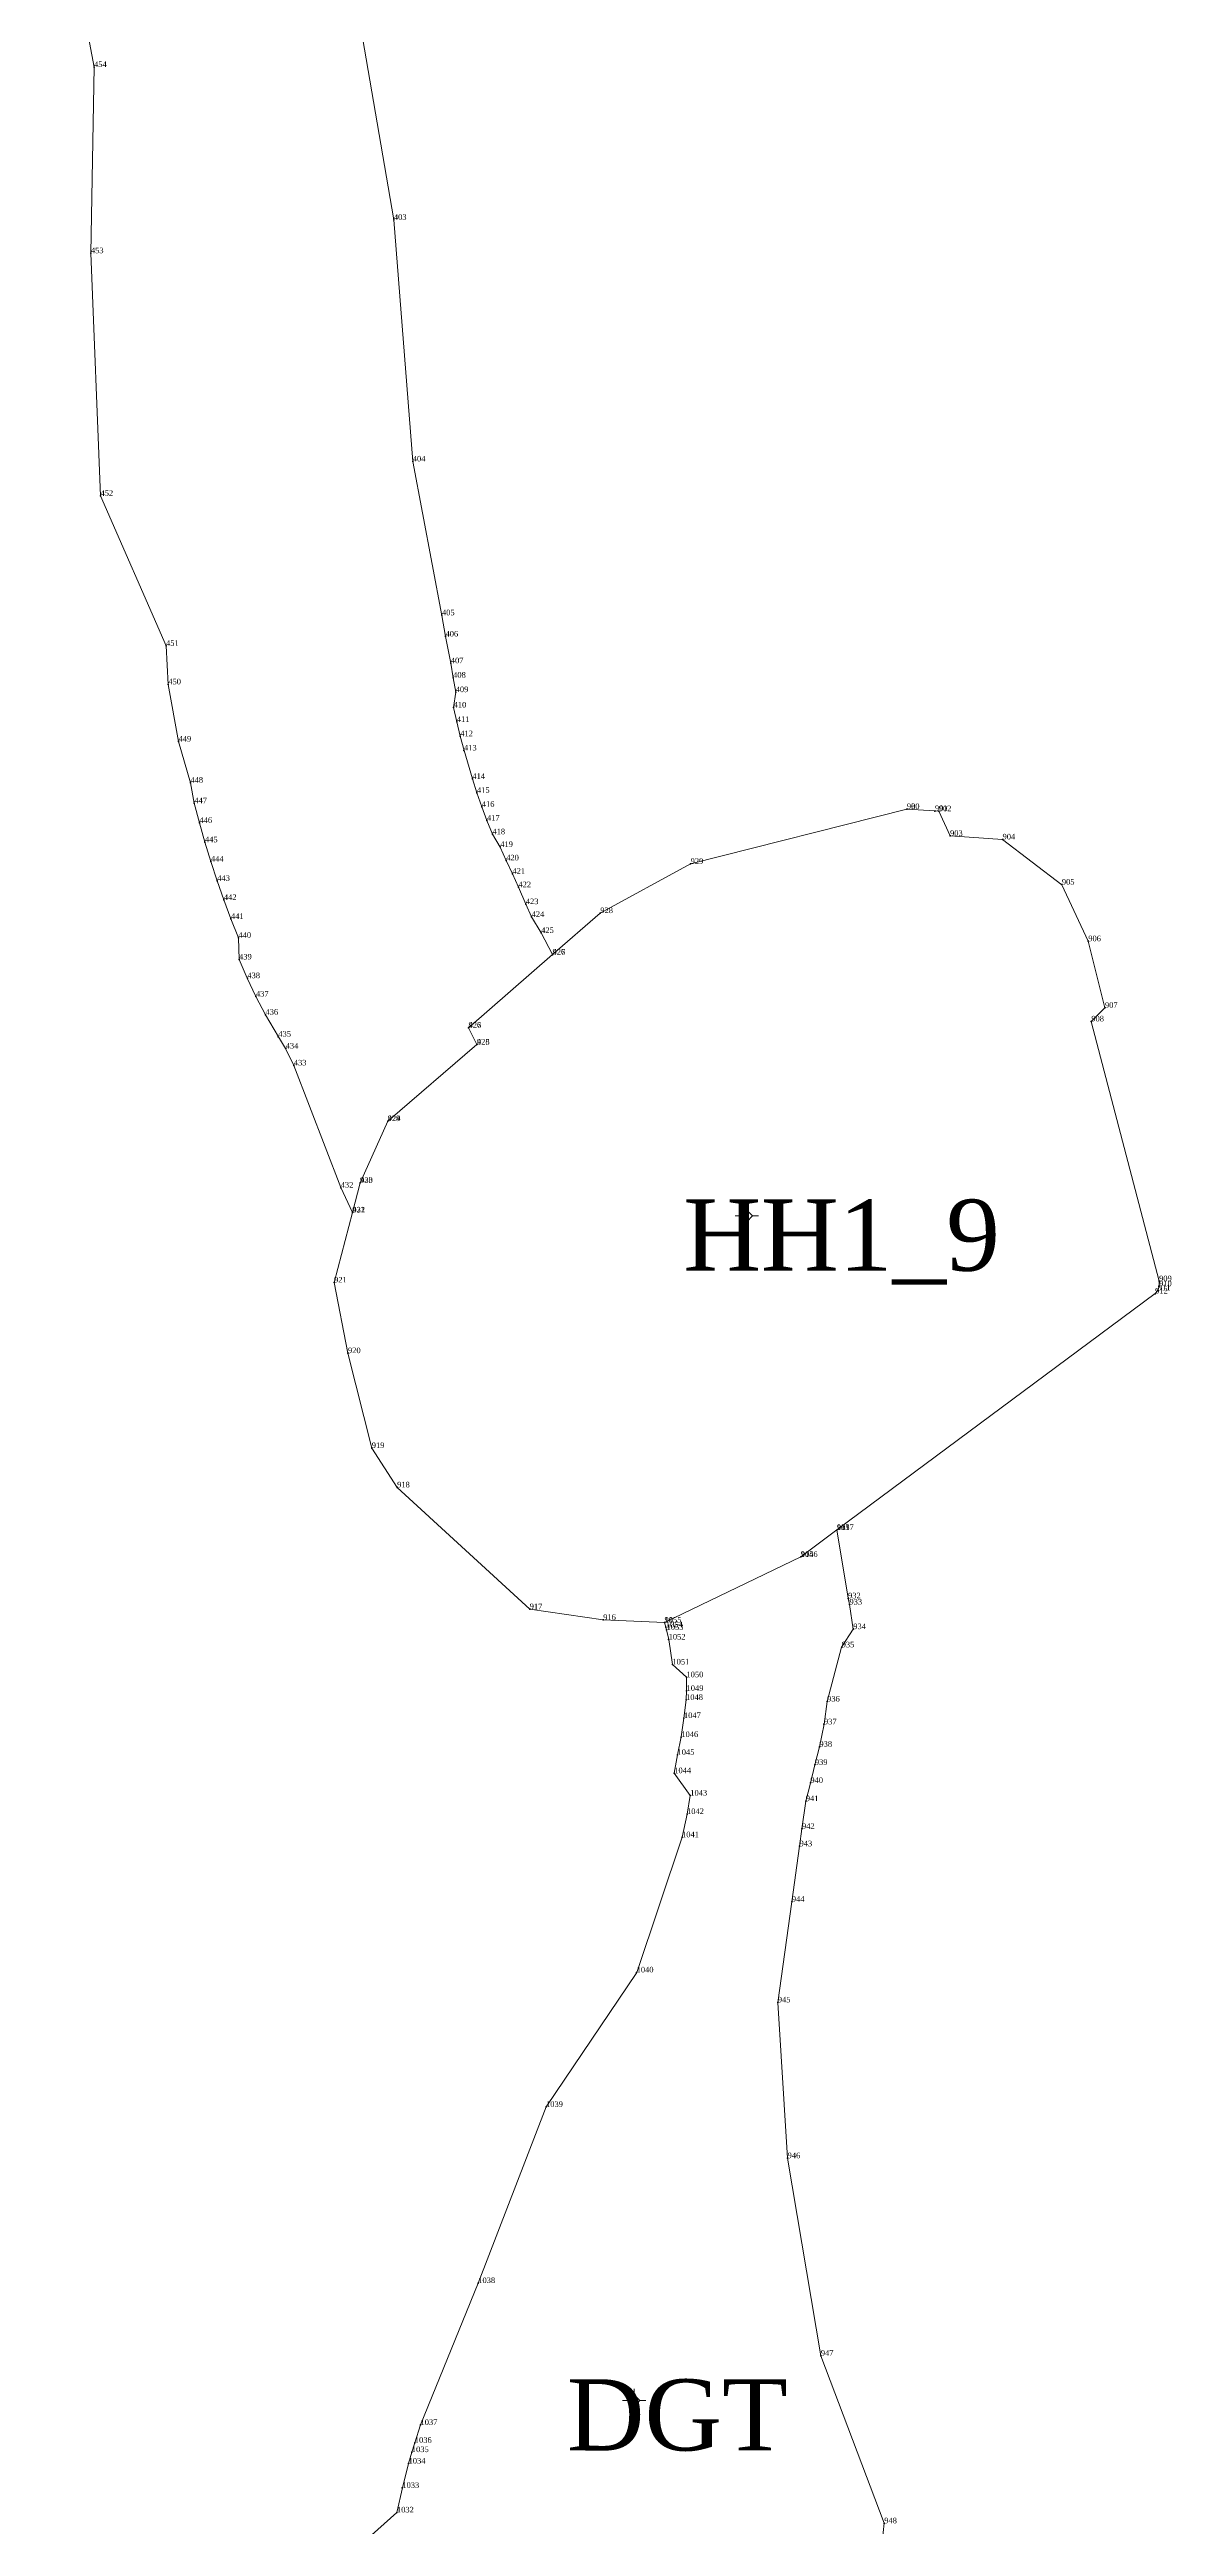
# Model space of a CAD drawing. Header units: metres. Extents: x 543554 to 549226, y 1840763 to 1844579.
# Drawn here: x 545460.4 to 545580.7, y 1843574.5 to 1843840.2 of the extents above; entities that cross this region are included whole.
import ezdxf

# ---------------------------------------------------------------- set-up
doc = ezdxf.new("R2010")
doc.units = ezdxf.units.M
doc.header["$MEASUREMENT"] = 0
for name, color, linetype, lineweight in [('Level 11', 7, 'Continuous', 0), ('Level 12', 7, 'Continuous', 0), ('Level 28', 7, 'Continuous', 0), ('Level 30', 7, 'Continuous', 0), ('Level 7', 7, 'Continuous', 0)]:
    doc.layers.add(name, color=color, linetype=linetype, lineweight=lineweight)
doc.styles.add('Style-Vntime', font='Vntime.shx')

# ---------------------------------------------------------------- blocks, each defined once
blk = doc.blocks.new('CENTRD')
at = {"layer": 'Level 11', "linetype": 'Continuous', "lineweight": 0}
h = blk.add_hatch(color=1, dxfattribs=at)
edge = h.paths.add_edge_path()
edge.add_arc((0, 0), 1.5, 0, 360)
at = {"layer": 'Level 11', "color": 1, "linetype": 'Continuous', "lineweight": 0}
for p, q in [((0, 6.2), (-6.3, 0)), ((0, 12.5), (0, 6.2)), ((6.2, 0), (0, 6.2)), ((-6.3, 0), (-12.5, 0)), ((-6.3, 0), (0, -6.3)), ((0, -6.3), (6.2, 0)), ((0, -6.3), (0, -12.5)), ((12.5, 0), (6.2, 0))]:
    blk.add_line(p, q, dxfattribs=at)
blk = doc.blocks.new('DDCT')
at = {"layer": 'Level 7', "color": 3, "linetype": 'Continuous', "lineweight": 30}
blk.add_point((0, 0), dxfattribs=at)
blk = doc.blocks.new('SHMIA_402')
at = {"layer": 'Level 12', "color": 2, "linetype": 'Continuous', "lineweight": 0, "style": 'Style-Vntime'}
blk.add_text('403', height=0.6, dxfattribs=at).set_placement((0, 0))
blk = doc.blocks.new('SHMIA_403')
at = {"layer": 'Level 12', "color": 2, "linetype": 'Continuous', "lineweight": 0, "style": 'Style-Vntime'}
blk.add_text('404', height=0.6, dxfattribs=at).set_placement((0, 0))
blk = doc.blocks.new('SHMIA_404')
at = {"layer": 'Level 12', "color": 2, "linetype": 'Continuous', "lineweight": 0, "style": 'Style-Vntime'}
blk.add_text('405', height=0.6, dxfattribs=at).set_placement((0, 0))
blk = doc.blocks.new('SHMIA_405')
at = {"layer": 'Level 12', "color": 2, "linetype": 'Continuous', "lineweight": 0, "style": 'Style-Vntime'}
blk.add_text('406', height=0.6, dxfattribs=at).set_placement((0, 0))
blk = doc.blocks.new('SHMIA_406')
at = {"layer": 'Level 12', "color": 2, "linetype": 'Continuous', "lineweight": 0, "style": 'Style-Vntime'}
blk.add_text('407', height=0.6, dxfattribs=at).set_placement((0, 0))
blk = doc.blocks.new('SHMIA_407')
at = {"layer": 'Level 12', "color": 2, "linetype": 'Continuous', "lineweight": 0, "style": 'Style-Vntime'}
blk.add_text('408', height=0.6, dxfattribs=at).set_placement((0, 0))
blk = doc.blocks.new('SHMIA_408')
at = {"layer": 'Level 12', "color": 2, "linetype": 'Continuous', "lineweight": 0, "style": 'Style-Vntime'}
blk.add_text('409', height=0.6, dxfattribs=at).set_placement((0, 0))
blk = doc.blocks.new('SHMIA_409')
at = {"layer": 'Level 12', "color": 2, "linetype": 'Continuous', "lineweight": 0, "style": 'Style-Vntime'}
blk.add_text('410', height=0.6, dxfattribs=at).set_placement((0, 0))
blk = doc.blocks.new('SHMIA_410')
at = {"layer": 'Level 12', "color": 2, "linetype": 'Continuous', "lineweight": 0, "style": 'Style-Vntime'}
blk.add_text('411', height=0.6, dxfattribs=at).set_placement((0, 0))
blk = doc.blocks.new('SHMIA_411')
at = {"layer": 'Level 12', "color": 2, "linetype": 'Continuous', "lineweight": 0, "style": 'Style-Vntime'}
blk.add_text('412', height=0.6, dxfattribs=at).set_placement((0, 0))
blk = doc.blocks.new('SHMIA_412')
at = {"layer": 'Level 12', "color": 2, "linetype": 'Continuous', "lineweight": 0, "style": 'Style-Vntime'}
blk.add_text('413', height=0.6, dxfattribs=at).set_placement((0, 0))
blk = doc.blocks.new('SHMIA_413')
at = {"layer": 'Level 12', "color": 2, "linetype": 'Continuous', "lineweight": 0, "style": 'Style-Vntime'}
blk.add_text('414', height=0.6, dxfattribs=at).set_placement((0, 0))
blk = doc.blocks.new('SHMIA_414')
at = {"layer": 'Level 12', "color": 2, "linetype": 'Continuous', "lineweight": 0, "style": 'Style-Vntime'}
blk.add_text('415', height=0.6, dxfattribs=at).set_placement((0, 0))
blk = doc.blocks.new('SHMIA_415')
at = {"layer": 'Level 12', "color": 2, "linetype": 'Continuous', "lineweight": 0, "style": 'Style-Vntime'}
blk.add_text('416', height=0.6, dxfattribs=at).set_placement((0, 0))
blk = doc.blocks.new('SHMIA_416')
at = {"layer": 'Level 12', "color": 2, "linetype": 'Continuous', "lineweight": 0, "style": 'Style-Vntime'}
blk.add_text('417', height=0.6, dxfattribs=at).set_placement((0, 0))
blk = doc.blocks.new('SHMIA_417')
at = {"layer": 'Level 12', "color": 2, "linetype": 'Continuous', "lineweight": 0, "style": 'Style-Vntime'}
blk.add_text('418', height=0.6, dxfattribs=at).set_placement((0, 0))
blk = doc.blocks.new('SHMIA_418')
at = {"layer": 'Level 12', "color": 2, "linetype": 'Continuous', "lineweight": 0, "style": 'Style-Vntime'}
blk.add_text('419', height=0.6, dxfattribs=at).set_placement((0, 0))
blk = doc.blocks.new('SHMIA_419')
at = {"layer": 'Level 12', "color": 2, "linetype": 'Continuous', "lineweight": 0, "style": 'Style-Vntime'}
blk.add_text('420', height=0.6, dxfattribs=at).set_placement((0, 0))
blk = doc.blocks.new('SHMIA_420')
at = {"layer": 'Level 12', "color": 2, "linetype": 'Continuous', "lineweight": 0, "style": 'Style-Vntime'}
blk.add_text('421', height=0.6, dxfattribs=at).set_placement((0, 0))
blk = doc.blocks.new('SHMIA_421')
at = {"layer": 'Level 12', "color": 2, "linetype": 'Continuous', "lineweight": 0, "style": 'Style-Vntime'}
blk.add_text('422', height=0.6, dxfattribs=at).set_placement((0, 0))
blk = doc.blocks.new('SHMIA_422')
at = {"layer": 'Level 12', "color": 2, "linetype": 'Continuous', "lineweight": 0, "style": 'Style-Vntime'}
blk.add_text('423', height=0.6, dxfattribs=at).set_placement((0, 0))
blk = doc.blocks.new('SHMIA_423')
at = {"layer": 'Level 12', "color": 2, "linetype": 'Continuous', "lineweight": 0, "style": 'Style-Vntime'}
blk.add_text('424', height=0.6, dxfattribs=at).set_placement((0, 0))
blk = doc.blocks.new('SHMIA_424')
at = {"layer": 'Level 12', "color": 2, "linetype": 'Continuous', "lineweight": 0, "style": 'Style-Vntime'}
blk.add_text('425', height=0.6, dxfattribs=at).set_placement((0, 0))
blk = doc.blocks.new('SHMIA_425')
at = {"layer": 'Level 12', "color": 2, "linetype": 'Continuous', "lineweight": 0, "style": 'Style-Vntime'}
blk.add_text('426', height=0.6, dxfattribs=at).set_placement((0, 0))
blk = doc.blocks.new('SHMIA_426')
at = {"layer": 'Level 12', "color": 2, "linetype": 'Continuous', "lineweight": 0, "style": 'Style-Vntime'}
blk.add_text('427', height=0.6, dxfattribs=at).set_placement((0, 0))
blk = doc.blocks.new('SHMIA_427')
at = {"layer": 'Level 12', "color": 2, "linetype": 'Continuous', "lineweight": 0, "style": 'Style-Vntime'}
blk.add_text('428', height=0.6, dxfattribs=at).set_placement((0, 0))
blk = doc.blocks.new('SHMIA_428')
at = {"layer": 'Level 12', "color": 2, "linetype": 'Continuous', "lineweight": 0, "style": 'Style-Vntime'}
blk.add_text('429', height=0.6, dxfattribs=at).set_placement((0, 0))
blk = doc.blocks.new('SHMIA_429')
at = {"layer": 'Level 12', "color": 2, "linetype": 'Continuous', "lineweight": 0, "style": 'Style-Vntime'}
blk.add_text('430', height=0.6, dxfattribs=at).set_placement((0, 0))
blk = doc.blocks.new('SHMIA_430')
at = {"layer": 'Level 12', "color": 2, "linetype": 'Continuous', "lineweight": 0, "style": 'Style-Vntime'}
blk.add_text('431', height=0.6, dxfattribs=at).set_placement((0, 0))
blk = doc.blocks.new('SHMIA_431')
at = {"layer": 'Level 12', "color": 2, "linetype": 'Continuous', "lineweight": 0, "style": 'Style-Vntime'}
blk.add_text('432', height=0.6, dxfattribs=at).set_placement((0, 0))
blk = doc.blocks.new('SHMIA_432')
at = {"layer": 'Level 12', "color": 2, "linetype": 'Continuous', "lineweight": 0, "style": 'Style-Vntime'}
blk.add_text('433', height=0.6, dxfattribs=at).set_placement((0, 0))
blk = doc.blocks.new('SHMIA_433')
at = {"layer": 'Level 12', "color": 2, "linetype": 'Continuous', "lineweight": 0, "style": 'Style-Vntime'}
blk.add_text('434', height=0.6, dxfattribs=at).set_placement((0, 0))
blk = doc.blocks.new('SHMIA_434')
at = {"layer": 'Level 12', "color": 2, "linetype": 'Continuous', "lineweight": 0, "style": 'Style-Vntime'}
blk.add_text('435', height=0.6, dxfattribs=at).set_placement((0, 0))
blk = doc.blocks.new('SHMIA_435')
at = {"layer": 'Level 12', "color": 2, "linetype": 'Continuous', "lineweight": 0, "style": 'Style-Vntime'}
blk.add_text('436', height=0.6, dxfattribs=at).set_placement((0, 0))
blk = doc.blocks.new('SHMIA_436')
at = {"layer": 'Level 12', "color": 2, "linetype": 'Continuous', "lineweight": 0, "style": 'Style-Vntime'}
blk.add_text('437', height=0.6, dxfattribs=at).set_placement((0, 0))
blk = doc.blocks.new('SHMIA_437')
at = {"layer": 'Level 12', "color": 2, "linetype": 'Continuous', "lineweight": 0, "style": 'Style-Vntime'}
blk.add_text('438', height=0.6, dxfattribs=at).set_placement((0, 0))
blk = doc.blocks.new('SHMIA_438')
at = {"layer": 'Level 12', "color": 2, "linetype": 'Continuous', "lineweight": 0, "style": 'Style-Vntime'}
blk.add_text('439', height=0.6, dxfattribs=at).set_placement((0, 0))
blk = doc.blocks.new('SHMIA_439')
at = {"layer": 'Level 12', "color": 2, "linetype": 'Continuous', "lineweight": 0, "style": 'Style-Vntime'}
blk.add_text('440', height=0.6, dxfattribs=at).set_placement((0, 0))
blk = doc.blocks.new('SHMIA_440')
at = {"layer": 'Level 12', "color": 2, "linetype": 'Continuous', "lineweight": 0, "style": 'Style-Vntime'}
blk.add_text('441', height=0.6, dxfattribs=at).set_placement((0, 0))
blk = doc.blocks.new('SHMIA_441')
at = {"layer": 'Level 12', "color": 2, "linetype": 'Continuous', "lineweight": 0, "style": 'Style-Vntime'}
blk.add_text('442', height=0.6, dxfattribs=at).set_placement((0, 0))
blk = doc.blocks.new('SHMIA_442')
at = {"layer": 'Level 12', "color": 2, "linetype": 'Continuous', "lineweight": 0, "style": 'Style-Vntime'}
blk.add_text('443', height=0.6, dxfattribs=at).set_placement((0, 0))
blk = doc.blocks.new('SHMIA_443')
at = {"layer": 'Level 12', "color": 2, "linetype": 'Continuous', "lineweight": 0, "style": 'Style-Vntime'}
blk.add_text('444', height=0.6, dxfattribs=at).set_placement((0, 0))
blk = doc.blocks.new('SHMIA_444')
at = {"layer": 'Level 12', "color": 2, "linetype": 'Continuous', "lineweight": 0, "style": 'Style-Vntime'}
blk.add_text('445', height=0.6, dxfattribs=at).set_placement((0, 0))
blk = doc.blocks.new('SHMIA_445')
at = {"layer": 'Level 12', "color": 2, "linetype": 'Continuous', "lineweight": 0, "style": 'Style-Vntime'}
blk.add_text('446', height=0.6, dxfattribs=at).set_placement((0, 0))
blk = doc.blocks.new('SHMIA_446')
at = {"layer": 'Level 12', "color": 2, "linetype": 'Continuous', "lineweight": 0, "style": 'Style-Vntime'}
blk.add_text('447', height=0.6, dxfattribs=at).set_placement((0, 0))
blk = doc.blocks.new('SHMIA_447')
at = {"layer": 'Level 12', "color": 2, "linetype": 'Continuous', "lineweight": 0, "style": 'Style-Vntime'}
blk.add_text('448', height=0.6, dxfattribs=at).set_placement((0, 0))
blk = doc.blocks.new('SHMIA_448')
at = {"layer": 'Level 12', "color": 2, "linetype": 'Continuous', "lineweight": 0, "style": 'Style-Vntime'}
blk.add_text('449', height=0.6, dxfattribs=at).set_placement((0, 0))
blk = doc.blocks.new('SHMIA_449')
at = {"layer": 'Level 12', "color": 2, "linetype": 'Continuous', "lineweight": 0, "style": 'Style-Vntime'}
blk.add_text('450', height=0.6, dxfattribs=at).set_placement((0, 0))
blk = doc.blocks.new('SHMIA_450')
at = {"layer": 'Level 12', "color": 2, "linetype": 'Continuous', "lineweight": 0, "style": 'Style-Vntime'}
blk.add_text('451', height=0.6, dxfattribs=at).set_placement((0, 0))
blk = doc.blocks.new('SHMIA_451')
at = {"layer": 'Level 12', "color": 2, "linetype": 'Continuous', "lineweight": 0, "style": 'Style-Vntime'}
blk.add_text('452', height=0.6, dxfattribs=at).set_placement((0, 0))
blk = doc.blocks.new('SHMIA_452')
at = {"layer": 'Level 12', "color": 2, "linetype": 'Continuous', "lineweight": 0, "style": 'Style-Vntime'}
blk.add_text('453', height=0.6, dxfattribs=at).set_placement((0, 0))
blk = doc.blocks.new('SHMIA_453')
at = {"layer": 'Level 12', "color": 2, "linetype": 'Continuous', "lineweight": 0, "style": 'Style-Vntime'}
blk.add_text('454', height=0.6, dxfattribs=at).set_placement((0, 0))
blk = doc.blocks.new('SHMIA_899')
at = {"layer": 'Level 12', "color": 2, "linetype": 'Continuous', "lineweight": 0, "style": 'Style-Vntime'}
blk.add_text('900', height=0.6, dxfattribs=at).set_placement((0, 0))
blk = doc.blocks.new('SHMIA_900')
at = {"layer": 'Level 12', "color": 2, "linetype": 'Continuous', "lineweight": 0, "style": 'Style-Vntime'}
blk.add_text('901', height=0.6, dxfattribs=at).set_placement((0, 0))
blk = doc.blocks.new('SHMIA_901')
at = {"layer": 'Level 12', "color": 2, "linetype": 'Continuous', "lineweight": 0, "style": 'Style-Vntime'}
blk.add_text('902', height=0.6, dxfattribs=at).set_placement((0, 0))
blk = doc.blocks.new('SHMIA_902')
at = {"layer": 'Level 12', "color": 2, "linetype": 'Continuous', "lineweight": 0, "style": 'Style-Vntime'}
blk.add_text('903', height=0.6, dxfattribs=at).set_placement((0, 0))
blk = doc.blocks.new('SHMIA_903')
at = {"layer": 'Level 12', "color": 2, "linetype": 'Continuous', "lineweight": 0, "style": 'Style-Vntime'}
blk.add_text('904', height=0.6, dxfattribs=at).set_placement((0, 0))
blk = doc.blocks.new('SHMIA_904')
at = {"layer": 'Level 12', "color": 2, "linetype": 'Continuous', "lineweight": 0, "style": 'Style-Vntime'}
blk.add_text('905', height=0.6, dxfattribs=at).set_placement((0, 0))
blk = doc.blocks.new('SHMIA_905')
at = {"layer": 'Level 12', "color": 2, "linetype": 'Continuous', "lineweight": 0, "style": 'Style-Vntime'}
blk.add_text('906', height=0.6, dxfattribs=at).set_placement((0, 0))
blk = doc.blocks.new('SHMIA_906')
at = {"layer": 'Level 12', "color": 2, "linetype": 'Continuous', "lineweight": 0, "style": 'Style-Vntime'}
blk.add_text('907', height=0.6, dxfattribs=at).set_placement((0, 0))
blk = doc.blocks.new('SHMIA_907')
at = {"layer": 'Level 12', "color": 2, "linetype": 'Continuous', "lineweight": 0, "style": 'Style-Vntime'}
blk.add_text('908', height=0.6, dxfattribs=at).set_placement((0, 0))
blk = doc.blocks.new('SHMIA_908')
at = {"layer": 'Level 12', "color": 2, "linetype": 'Continuous', "lineweight": 0, "style": 'Style-Vntime'}
blk.add_text('909', height=0.6, dxfattribs=at).set_placement((0, 0))
blk = doc.blocks.new('SHMIA_909')
at = {"layer": 'Level 12', "color": 2, "linetype": 'Continuous', "lineweight": 0, "style": 'Style-Vntime'}
blk.add_text('910', height=0.6, dxfattribs=at).set_placement((0, 0))
blk = doc.blocks.new('SHMIA_910')
at = {"layer": 'Level 12', "color": 2, "linetype": 'Continuous', "lineweight": 0, "style": 'Style-Vntime'}
blk.add_text('911', height=0.6, dxfattribs=at).set_placement((0, 0))
blk = doc.blocks.new('SHMIA_911')
at = {"layer": 'Level 12', "color": 2, "linetype": 'Continuous', "lineweight": 0, "style": 'Style-Vntime'}
blk.add_text('912', height=0.6, dxfattribs=at).set_placement((0, 0))
blk = doc.blocks.new('SHMIA_912')
at = {"layer": 'Level 12', "color": 2, "linetype": 'Continuous', "lineweight": 0, "style": 'Style-Vntime'}
blk.add_text('913', height=0.6, dxfattribs=at).set_placement((0, 0))
blk = doc.blocks.new('SHMIA_913')
at = {"layer": 'Level 12', "color": 2, "linetype": 'Continuous', "lineweight": 0, "style": 'Style-Vntime'}
blk.add_text('914', height=0.6, dxfattribs=at).set_placement((0, 0))
blk = doc.blocks.new('SHMIA_914')
at = {"layer": 'Level 12', "color": 2, "linetype": 'Continuous', "lineweight": 0, "style": 'Style-Vntime'}
blk.add_text('915', height=0.6, dxfattribs=at).set_placement((0, 0))
blk = doc.blocks.new('SHMIA_915')
at = {"layer": 'Level 12', "color": 2, "linetype": 'Continuous', "lineweight": 0, "style": 'Style-Vntime'}
blk.add_text('916', height=0.6, dxfattribs=at).set_placement((0, 0))
blk = doc.blocks.new('SHMIA_916')
at = {"layer": 'Level 12', "color": 2, "linetype": 'Continuous', "lineweight": 0, "style": 'Style-Vntime'}
blk.add_text('917', height=0.6, dxfattribs=at).set_placement((0, 0))
blk = doc.blocks.new('SHMIA_917')
at = {"layer": 'Level 12', "color": 2, "linetype": 'Continuous', "lineweight": 0, "style": 'Style-Vntime'}
blk.add_text('918', height=0.6, dxfattribs=at).set_placement((0, 0))
blk = doc.blocks.new('SHMIA_918')
at = {"layer": 'Level 12', "color": 2, "linetype": 'Continuous', "lineweight": 0, "style": 'Style-Vntime'}
blk.add_text('919', height=0.6, dxfattribs=at).set_placement((0, 0))
blk = doc.blocks.new('SHMIA_919')
at = {"layer": 'Level 12', "color": 2, "linetype": 'Continuous', "lineweight": 0, "style": 'Style-Vntime'}
blk.add_text('920', height=0.6, dxfattribs=at).set_placement((0, 0))
blk = doc.blocks.new('SHMIA_920')
at = {"layer": 'Level 12', "color": 2, "linetype": 'Continuous', "lineweight": 0, "style": 'Style-Vntime'}
blk.add_text('921', height=0.6, dxfattribs=at).set_placement((0, 0))
blk = doc.blocks.new('SHMIA_921')
at = {"layer": 'Level 12', "color": 2, "linetype": 'Continuous', "lineweight": 0, "style": 'Style-Vntime'}
blk.add_text('922', height=0.6, dxfattribs=at).set_placement((0, 0))
blk = doc.blocks.new('SHMIA_922')
at = {"layer": 'Level 12', "color": 2, "linetype": 'Continuous', "lineweight": 0, "style": 'Style-Vntime'}
blk.add_text('923', height=0.6, dxfattribs=at).set_placement((0, 0))
blk = doc.blocks.new('SHMIA_923')
at = {"layer": 'Level 12', "color": 2, "linetype": 'Continuous', "lineweight": 0, "style": 'Style-Vntime'}
blk.add_text('924', height=0.6, dxfattribs=at).set_placement((0, 0))
blk = doc.blocks.new('SHMIA_924')
at = {"layer": 'Level 12', "color": 2, "linetype": 'Continuous', "lineweight": 0, "style": 'Style-Vntime'}
blk.add_text('925', height=0.6, dxfattribs=at).set_placement((0, 0))
blk = doc.blocks.new('SHMIA_925')
at = {"layer": 'Level 12', "color": 2, "linetype": 'Continuous', "lineweight": 0, "style": 'Style-Vntime'}
blk.add_text('926', height=0.6, dxfattribs=at).set_placement((0, 0))
blk = doc.blocks.new('SHMIA_926')
at = {"layer": 'Level 12', "color": 2, "linetype": 'Continuous', "lineweight": 0, "style": 'Style-Vntime'}
blk.add_text('927', height=0.6, dxfattribs=at).set_placement((0, 0))
blk = doc.blocks.new('SHMIA_927')
at = {"layer": 'Level 12', "color": 2, "linetype": 'Continuous', "lineweight": 0, "style": 'Style-Vntime'}
blk.add_text('928', height=0.6, dxfattribs=at).set_placement((0, 0))
blk = doc.blocks.new('SHMIA_928')
at = {"layer": 'Level 12', "color": 2, "linetype": 'Continuous', "lineweight": 0, "style": 'Style-Vntime'}
blk.add_text('929', height=0.6, dxfattribs=at).set_placement((0, 0))
blk = doc.blocks.new('SHMIA_929')
at = {"layer": 'Level 12', "color": 2, "linetype": 'Continuous', "lineweight": 0, "style": 'Style-Vntime'}
blk.add_text('930', height=0.6, dxfattribs=at).set_placement((0, 0))
blk = doc.blocks.new('SHMIA_930')
at = {"layer": 'Level 12', "color": 2, "linetype": 'Continuous', "lineweight": 0, "style": 'Style-Vntime'}
blk.add_text('931', height=0.6, dxfattribs=at).set_placement((0, 0))
blk = doc.blocks.new('SHMIA_931')
at = {"layer": 'Level 12', "color": 2, "linetype": 'Continuous', "lineweight": 0, "style": 'Style-Vntime'}
blk.add_text('932', height=0.6, dxfattribs=at).set_placement((0, 0))
blk = doc.blocks.new('SHMIA_932')
at = {"layer": 'Level 12', "color": 2, "linetype": 'Continuous', "lineweight": 0, "style": 'Style-Vntime'}
blk.add_text('933', height=0.6, dxfattribs=at).set_placement((0, 0))
blk = doc.blocks.new('SHMIA_933')
at = {"layer": 'Level 12', "color": 2, "linetype": 'Continuous', "lineweight": 0, "style": 'Style-Vntime'}
blk.add_text('934', height=0.6, dxfattribs=at).set_placement((0, 0))
blk = doc.blocks.new('SHMIA_934')
at = {"layer": 'Level 12', "color": 2, "linetype": 'Continuous', "lineweight": 0, "style": 'Style-Vntime'}
blk.add_text('935', height=0.6, dxfattribs=at).set_placement((0, 0))
blk = doc.blocks.new('SHMIA_935')
at = {"layer": 'Level 12', "color": 2, "linetype": 'Continuous', "lineweight": 0, "style": 'Style-Vntime'}
blk.add_text('936', height=0.6, dxfattribs=at).set_placement((0, 0))
blk = doc.blocks.new('SHMIA_936')
at = {"layer": 'Level 12', "color": 2, "linetype": 'Continuous', "lineweight": 0, "style": 'Style-Vntime'}
blk.add_text('937', height=0.6, dxfattribs=at).set_placement((0, 0))
blk = doc.blocks.new('SHMIA_937')
at = {"layer": 'Level 12', "color": 2, "linetype": 'Continuous', "lineweight": 0, "style": 'Style-Vntime'}
blk.add_text('938', height=0.6, dxfattribs=at).set_placement((0, 0))
blk = doc.blocks.new('SHMIA_938')
at = {"layer": 'Level 12', "color": 2, "linetype": 'Continuous', "lineweight": 0, "style": 'Style-Vntime'}
blk.add_text('939', height=0.6, dxfattribs=at).set_placement((0, 0))
blk = doc.blocks.new('SHMIA_939')
at = {"layer": 'Level 12', "color": 2, "linetype": 'Continuous', "lineweight": 0, "style": 'Style-Vntime'}
blk.add_text('940', height=0.6, dxfattribs=at).set_placement((0, 0))
blk = doc.blocks.new('SHMIA_940')
at = {"layer": 'Level 12', "color": 2, "linetype": 'Continuous', "lineweight": 0, "style": 'Style-Vntime'}
blk.add_text('941', height=0.6, dxfattribs=at).set_placement((0, 0))
blk = doc.blocks.new('SHMIA_941')
at = {"layer": 'Level 12', "color": 2, "linetype": 'Continuous', "lineweight": 0, "style": 'Style-Vntime'}
blk.add_text('942', height=0.6, dxfattribs=at).set_placement((0, 0))
blk = doc.blocks.new('SHMIA_942')
at = {"layer": 'Level 12', "color": 2, "linetype": 'Continuous', "lineweight": 0, "style": 'Style-Vntime'}
blk.add_text('943', height=0.6, dxfattribs=at).set_placement((0, 0))
blk = doc.blocks.new('SHMIA_943')
at = {"layer": 'Level 12', "color": 2, "linetype": 'Continuous', "lineweight": 0, "style": 'Style-Vntime'}
blk.add_text('944', height=0.6, dxfattribs=at).set_placement((0, 0))
blk = doc.blocks.new('SHMIA_944')
at = {"layer": 'Level 12', "color": 2, "linetype": 'Continuous', "lineweight": 0, "style": 'Style-Vntime'}
blk.add_text('945', height=0.6, dxfattribs=at).set_placement((0, 0))
blk = doc.blocks.new('SHMIA_945')
at = {"layer": 'Level 12', "color": 2, "linetype": 'Continuous', "lineweight": 0, "style": 'Style-Vntime'}
blk.add_text('946', height=0.6, dxfattribs=at).set_placement((0, 0))
blk = doc.blocks.new('SHMIA_946')
at = {"layer": 'Level 12', "color": 2, "linetype": 'Continuous', "lineweight": 0, "style": 'Style-Vntime'}
blk.add_text('947', height=0.6, dxfattribs=at).set_placement((0, 0))
blk = doc.blocks.new('SHMIA_947')
at = {"layer": 'Level 12', "color": 2, "linetype": 'Continuous', "lineweight": 0, "style": 'Style-Vntime'}
blk.add_text('948', height=0.6, dxfattribs=at).set_placement((0, 0))
blk = doc.blocks.new('SHMIA_1031')
at = {"layer": 'Level 12', "color": 2, "linetype": 'Continuous', "lineweight": 0, "style": 'Style-Vntime'}
blk.add_text('1032', height=0.6, dxfattribs=at).set_placement((0, 0))
blk = doc.blocks.new('SHMIA_1032')
at = {"layer": 'Level 12', "color": 2, "linetype": 'Continuous', "lineweight": 0, "style": 'Style-Vntime'}
blk.add_text('1033', height=0.6, dxfattribs=at).set_placement((0, 0))
blk = doc.blocks.new('SHMIA_1033')
at = {"layer": 'Level 12', "color": 2, "linetype": 'Continuous', "lineweight": 0, "style": 'Style-Vntime'}
blk.add_text('1034', height=0.6, dxfattribs=at).set_placement((0, 0))
blk = doc.blocks.new('SHMIA_1034')
at = {"layer": 'Level 12', "color": 2, "linetype": 'Continuous', "lineweight": 0, "style": 'Style-Vntime'}
blk.add_text('1035', height=0.6, dxfattribs=at).set_placement((0, 0))
blk = doc.blocks.new('SHMIA_1035')
at = {"layer": 'Level 12', "color": 2, "linetype": 'Continuous', "lineweight": 0, "style": 'Style-Vntime'}
blk.add_text('1036', height=0.6, dxfattribs=at).set_placement((0, 0))
blk = doc.blocks.new('SHMIA_1036')
at = {"layer": 'Level 12', "color": 2, "linetype": 'Continuous', "lineweight": 0, "style": 'Style-Vntime'}
blk.add_text('1037', height=0.6, dxfattribs=at).set_placement((0, 0))
blk = doc.blocks.new('SHMIA_1037')
at = {"layer": 'Level 12', "color": 2, "linetype": 'Continuous', "lineweight": 0, "style": 'Style-Vntime'}
blk.add_text('1038', height=0.6, dxfattribs=at).set_placement((0, 0))
blk = doc.blocks.new('SHMIA_1038')
at = {"layer": 'Level 12', "color": 2, "linetype": 'Continuous', "lineweight": 0, "style": 'Style-Vntime'}
blk.add_text('1039', height=0.6, dxfattribs=at).set_placement((0, 0))
blk = doc.blocks.new('SHMIA_1039')
at = {"layer": 'Level 12', "color": 2, "linetype": 'Continuous', "lineweight": 0, "style": 'Style-Vntime'}
blk.add_text('1040', height=0.6, dxfattribs=at).set_placement((0, 0))
blk = doc.blocks.new('SHMIA_1040')
at = {"layer": 'Level 12', "color": 2, "linetype": 'Continuous', "lineweight": 0, "style": 'Style-Vntime'}
blk.add_text('1041', height=0.6, dxfattribs=at).set_placement((0, 0))
blk = doc.blocks.new('SHMIA_1041')
at = {"layer": 'Level 12', "color": 2, "linetype": 'Continuous', "lineweight": 0, "style": 'Style-Vntime'}
blk.add_text('1042', height=0.6, dxfattribs=at).set_placement((0, 0))
blk = doc.blocks.new('SHMIA_1042')
at = {"layer": 'Level 12', "color": 2, "linetype": 'Continuous', "lineweight": 0, "style": 'Style-Vntime'}
blk.add_text('1043', height=0.6, dxfattribs=at).set_placement((0, 0))
blk = doc.blocks.new('SHMIA_1043')
at = {"layer": 'Level 12', "color": 2, "linetype": 'Continuous', "lineweight": 0, "style": 'Style-Vntime'}
blk.add_text('1044', height=0.6, dxfattribs=at).set_placement((0, 0))
blk = doc.blocks.new('SHMIA_1044')
at = {"layer": 'Level 12', "color": 2, "linetype": 'Continuous', "lineweight": 0, "style": 'Style-Vntime'}
blk.add_text('1045', height=0.6, dxfattribs=at).set_placement((0, 0))
blk = doc.blocks.new('SHMIA_1045')
at = {"layer": 'Level 12', "color": 2, "linetype": 'Continuous', "lineweight": 0, "style": 'Style-Vntime'}
blk.add_text('1046', height=0.6, dxfattribs=at).set_placement((0, 0))
blk = doc.blocks.new('SHMIA_1046')
at = {"layer": 'Level 12', "color": 2, "linetype": 'Continuous', "lineweight": 0, "style": 'Style-Vntime'}
blk.add_text('1047', height=0.6, dxfattribs=at).set_placement((0, 0))
blk = doc.blocks.new('SHMIA_1047')
at = {"layer": 'Level 12', "color": 2, "linetype": 'Continuous', "lineweight": 0, "style": 'Style-Vntime'}
blk.add_text('1048', height=0.6, dxfattribs=at).set_placement((0, 0))
blk = doc.blocks.new('SHMIA_1048')
at = {"layer": 'Level 12', "color": 2, "linetype": 'Continuous', "lineweight": 0, "style": 'Style-Vntime'}
blk.add_text('1049', height=0.6, dxfattribs=at).set_placement((0, 0))
blk = doc.blocks.new('SHMIA_1049')
at = {"layer": 'Level 12', "color": 2, "linetype": 'Continuous', "lineweight": 0, "style": 'Style-Vntime'}
blk.add_text('1050', height=0.6, dxfattribs=at).set_placement((0, 0))
blk = doc.blocks.new('SHMIA_1050')
at = {"layer": 'Level 12', "color": 2, "linetype": 'Continuous', "lineweight": 0, "style": 'Style-Vntime'}
blk.add_text('1051', height=0.6, dxfattribs=at).set_placement((0, 0))
blk = doc.blocks.new('SHMIA_1051')
at = {"layer": 'Level 12', "color": 2, "linetype": 'Continuous', "lineweight": 0, "style": 'Style-Vntime'}
blk.add_text('1052', height=0.6, dxfattribs=at).set_placement((0, 0))
blk = doc.blocks.new('SHMIA_1052')
at = {"layer": 'Level 12', "color": 2, "linetype": 'Continuous', "lineweight": 0, "style": 'Style-Vntime'}
blk.add_text('1053', height=0.6, dxfattribs=at).set_placement((0, 0))
blk = doc.blocks.new('SHMIA_1053')
at = {"layer": 'Level 12', "color": 2, "linetype": 'Continuous', "lineweight": 0, "style": 'Style-Vntime'}
blk.add_text('1054', height=0.6, dxfattribs=at).set_placement((0, 0))
blk = doc.blocks.new('SHMIA_1054')
at = {"layer": 'Level 12', "color": 2, "linetype": 'Continuous', "lineweight": 0, "style": 'Style-Vntime'}
blk.add_text('1055', height=0.6, dxfattribs=at).set_placement((0, 0))
blk = doc.blocks.new('SHMIA_1055')
at = {"layer": 'Level 12', "color": 2, "linetype": 'Continuous', "lineweight": 0, "style": 'Style-Vntime'}
blk.add_text('1056', height=0.6, dxfattribs=at).set_placement((0, 0))
blk = doc.blocks.new('SHMIA_1056')
at = {"layer": 'Level 12', "color": 2, "linetype": 'Continuous', "lineweight": 0, "style": 'Style-Vntime'}
blk.add_text('1057', height=0.6, dxfattribs=at).set_placement((0, 0))

msp = doc.modelspace()

# ---------------------------------------------------------------- linework, layer by layer
at = {"layer": 'Level 30', "color": 2, "linetype": 'Continuous', "lineweight": 0, "flags": 128}
for points in [[(545460.385, 1843863.662), (545465.1594, 1843838.306), (545464.8247, 1843818.3492), (545465.8452, 1843792.3198), (545472.8762, 1843776.2448), (545473.1193, 1843772.0955), (545474.2169, 1843765.9679), (545475.4903, 1843761.5512), (545475.9103, 1843759.3527), (545476.4615, 1843757.2531), (545477.0545, 1843755.165), (545477.6892, 1843753.0891), (545478.3653, 1843751.0263), (545479.0825, 1843748.9775), (545479.8405, 1843746.9434), (545480.639, 1843744.9249), (545480.7106, 1843742.5923), (545481.596, 1843740.5921), (545482.5212, 1843738.61), (545483.5369, 1843736.6724), (545484.9229, 1843734.3149), (545485.7067, 1843733.0331), (545486.5754, 1843731.2295), (545491.6092, 1843718.1233), (545492.8598, 1843715.4579)], [(545493.9376, 1843841.4778), (545497.3082, 1843821.9294), (545499.3434, 1843796.0119), (545502.4671, 1843779.5062), (545502.8507, 1843777.2287), (545503.4208, 1843774.3715), (545503.6661, 1843772.8191), (545503.9424, 1843771.2719), (545503.721, 1843769.6197), (545504.0613, 1843768.0742), (545504.4324, 1843766.5359), (545504.8342, 1843765.0052), (545505.7292, 1843761.9696), (545506.222, 1843760.4658), (545506.7449, 1843758.9722), (545507.2975, 1843757.4894), (545507.8796, 1843756.0178), (545508.7231, 1843754.6582), (545509.3615, 1843753.2157), (545510.0287, 1843751.7864), (545510.6734, 1843750.3449), (545511.4572, 1843748.5265), (545512.0899, 1843747.1638), (545513.1097, 1843745.4412), (545514.3276, 1843743.1136)], [(545514.3276, 1843743.1136), (545519.4492, 1843747.5734), (545529.1355, 1843752.8395), (545552.3285, 1843758.7333), (545555.3383, 1843758.5228), (545555.7499, 1843758.494), (545556.9628, 1843755.8464), (545562.5921, 1843755.4679), (545568.9471, 1843750.6156), (545571.7841, 1843744.5475), (545573.5673, 1843737.4102), (545572.1116, 1843735.9465), (545579.3787, 1843708.0779), (545579.3787, 1843707.5538), (545579.243, 1843707.1057), (545578.9455, 1843706.7538), (545544.824, 1843681.4028)], [(545492.8598, 1843715.4579), (545493.6916, 1843718.6388), (545496.648, 1843725.2616), (545506.2199, 1843733.471), (545505.3156, 1843735.2661), (545514.3276, 1843743.1136)], [(545492.8598, 1843715.4579), (545490.8977, 1843707.9542), (545492.3927, 1843700.3741), (545494.9379, 1843690.1916), (545497.6631, 1843685.9699), (545511.8823, 1843672.9095), (545519.7615, 1843671.759), (545526.3361, 1843671.4667)], [(545526.3361, 1843671.4667), (545540.9482, 1843678.5232), (545544.824, 1843681.4028)], [(545544.824, 1843681.4028), (545546.0166, 1843674.0737), (545546.1652, 1843673.3999), (545546.5838, 1843670.7651), (545545.3357, 1843668.821), (545543.7821, 1843663.0031), (545543.4441, 1843660.5601), (545542.945, 1843658.1496), (545542.4614, 1843656.2077), (545541.9778, 1843654.2658), (545541.4941, 1843652.3239), (545541.0814, 1843649.3536), (545540.8206, 1843647.4772), (545539.9939, 1843641.5287), (545538.4937, 1843630.7336), (545539.5403, 1843614.0231), (545543.0967, 1843592.8355), (545549.897, 1843574.861), (545549.6775, 1843572.8631)], [(545526.3361, 1843671.4667), (545526.484, 1843670.9727), (545526.5568, 1843670.6882), (545526.7847, 1843669.6544), (545527.1895, 1843666.9764), (545528.6929, 1843665.6066), (545528.701, 1843664.1478), (545528.653, 1843663.1787), (545528.4238, 1843661.2308), (545528.1378, 1843659.2039), (545527.7305, 1843657.2889), (545527.3838, 1843655.3179), (545529.0983, 1843652.9096), (545528.7516, 1843650.9386), (545528.2227, 1843648.4461), (545523.3525, 1843633.9464), (545513.6325, 1843619.5205), (545506.363, 1843600.6301), (545500.1697, 1843585.4127), (545499.5589, 1843583.4978), (545499.2399, 1843582.4978), (545498.8911, 1843581.2651), (545498.2239, 1843578.6631), (545497.6428, 1843576.0338), (545494.9236, 1843573.5878)]]:
    msp.add_lwpolyline(points, dxfattribs=at)

# ---------------------------------------------------------------- block references
at = {"layer": 'Level 11', "color": 1, "linetype": 'Continuous', "lineweight": 0, "xscale": 0.1, "yscale": 0.1, "zscale": 0.1}
for p in [(545535.16, 1843715.1), (545523.07, 1843588.04)]:
    msp.add_blockref('CENTRD', p, dxfattribs=at)
at = {"layer": 'Level 12', "color": 2, "linetype": 'Continuous', "lineweight": 0}
for name, p in [('SHMIA_453', (545465.16, 1843838.31)), ('SHMIA_402', (545497.31, 1843821.93)), ('SHMIA_452', (545464.82, 1843818.35)), ('SHMIA_403', (545499.34, 1843796.01)), ('SHMIA_451', (545465.85, 1843792.32)), ('SHMIA_404', (545502.47, 1843779.51)), ('SHMIA_450', (545472.88, 1843776.24)), ('SHMIA_405', (545502.85, 1843777.23)), ('SHMIA_406', (545503.42, 1843774.37)), ('SHMIA_407', (545503.67, 1843772.82)), ('SHMIA_449', (545473.12, 1843772.1)), ('SHMIA_408', (545503.94, 1843771.27)), ('SHMIA_409', (545503.72, 1843769.62)), ('SHMIA_410', (545504.06, 1843768.07)), ('SHMIA_448', (545474.22, 1843765.97)), ('SHMIA_411', (545504.43, 1843766.54)), ('SHMIA_412', (545504.83, 1843765.01)), ('SHMIA_447', (545475.49, 1843761.55)), ('SHMIA_446', (545475.91, 1843759.35)), ('SHMIA_413', (545505.73, 1843761.97)), ('SHMIA_414', (545506.22, 1843760.47)), ('SHMIA_445', (545476.46, 1843757.25)), ('SHMIA_415', (545506.74, 1843758.97)), ('SHMIA_416', (545507.3, 1843757.49)), ('SHMIA_899', (545552.33, 1843758.73)), ('SHMIA_929', (545552.33, 1843758.73)), ('SHMIA_900', (545555.34, 1843758.52)), ('SHMIA_901', (545555.75, 1843758.49)), ('SHMIA_444', (545477.05, 1843755.17)), ('SHMIA_417', (545507.88, 1843756.02)), ('SHMIA_418', (545508.72, 1843754.66)), ('SHMIA_902', (545556.96, 1843755.85)), ('SHMIA_903', (545562.59, 1843755.47)), ('SHMIA_443', (545477.69, 1843753.09)), ('SHMIA_419', (545509.36, 1843753.22)), ('SHMIA_420', (545510.03, 1843751.79)), ('SHMIA_928', (545529.14, 1843752.84)), ('SHMIA_442', (545478.37, 1843751.03)), ('SHMIA_441', (545479.08, 1843748.98)), ('SHMIA_421', (545510.67, 1843750.34)), ('SHMIA_904', (545568.95, 1843750.62)), ('SHMIA_440', (545479.84, 1843746.94)), ('SHMIA_422', (545511.46, 1843748.53)), ('SHMIA_423', (545512.09, 1843747.16)), ('SHMIA_927', (545519.45, 1843747.57)), ('SHMIA_439', (545480.64, 1843744.92)), ('SHMIA_424', (545513.11, 1843745.44)), ('SHMIA_905', (545571.78, 1843744.55)), ('SHMIA_438', (545480.71, 1843742.59)), ('SHMIA_425', (545514.33, 1843743.11)), ('SHMIA_926', (545514.33, 1843743.11)), ('SHMIA_437', (545481.6, 1843740.59)), ('SHMIA_436', (545482.52, 1843738.61)), ('SHMIA_435', (545483.54, 1843736.67)), ('SHMIA_907', (545572.11, 1843735.95)), ('SHMIA_906', (545573.57, 1843737.41)), ('SHMIA_434', (545484.92, 1843734.31)), ('SHMIA_433', (545485.71, 1843733.03)), ('SHMIA_426', (545505.32, 1843735.27)), ('SHMIA_925', (545505.32, 1843735.27)), ('SHMIA_427', (545506.22, 1843733.47)), ('SHMIA_924', (545506.22, 1843733.47)), ('SHMIA_432', (545486.58, 1843731.23)), ('SHMIA_428', (545496.65, 1843725.26)), ('SHMIA_923', (545496.65, 1843725.26)), ('SHMIA_431', (545491.61, 1843718.12)), ('SHMIA_429', (545493.69, 1843718.64)), ('SHMIA_922', (545493.69, 1843718.64)), ('SHMIA_430', (545492.86, 1843715.46)), ('SHMIA_921', (545492.86, 1843715.46)), ('SHMIA_920', (545490.9, 1843707.95)), ('SHMIA_911', (545578.95, 1843706.75)), ('SHMIA_910', (545579.24, 1843707.11)), ('SHMIA_908', (545579.38, 1843708.08)), ('SHMIA_909', (545579.38, 1843707.55)), ('SHMIA_919', (545492.39, 1843700.37)), ('SHMIA_918', (545494.94, 1843690.19)), ('SHMIA_917', (545497.66, 1843685.97)), ('SHMIA_912', (545544.82, 1843681.4)), ('SHMIA_930', (545544.82, 1843681.4)), ('SHMIA_1056', (545544.82, 1843681.4)), ('SHMIA_913', (545540.95, 1843678.52)), ('SHMIA_1055', (545540.95, 1843678.52)), ('SHMIA_916', (545511.88, 1843672.91)), ('SHMIA_915', (545519.76, 1843671.76)), ('SHMIA_931', (545546.02, 1843674.07)), ('SHMIA_932', (545546.17, 1843673.4)), ('SHMIA_914', (545526.34, 1843671.47)), ('SHMIA_1054', (545526.34, 1843671.47)), ('SHMIA_1053', (545526.48, 1843670.97)), ('SHMIA_1052', (545526.56, 1843670.69)), ('SHMIA_1051', (545526.78, 1843669.65)), ('SHMIA_933', (545546.58, 1843670.77)), ('SHMIA_1050', (545527.19, 1843666.98)), ('SHMIA_934', (545545.34, 1843668.82)), ('SHMIA_1049', (545528.69, 1843665.61)), ('SHMIA_1048', (545528.7, 1843664.15)), ('SHMIA_1046', (545528.42, 1843661.23)), ('SHMIA_1047', (545528.65, 1843663.18)), ('SHMIA_935', (545543.78, 1843663)), ('SHMIA_1045', (545528.14, 1843659.2)), ('SHMIA_936', (545543.44, 1843660.56)), ('SHMIA_1044', (545527.73, 1843657.29)), ('SHMIA_938', (545542.46, 1843656.21)), ('SHMIA_937', (545542.95, 1843658.15)), ('SHMIA_1043', (545527.38, 1843655.32)), ('SHMIA_939', (545541.98, 1843654.27)), ('SHMIA_1041', (545528.75, 1843650.94)), ('SHMIA_1042', (545529.1, 1843652.91)), ('SHMIA_940', (545541.49, 1843652.32)), ('SHMIA_1040', (545528.22, 1843648.45)), ('SHMIA_941', (545541.08, 1843649.35)), ('SHMIA_942', (545540.82, 1843647.48)), ('SHMIA_943', (545539.99, 1843641.53)), ('SHMIA_1039', (545523.35, 1843633.95)), ('SHMIA_944', (545538.49, 1843630.73)), ('SHMIA_1038', (545513.63, 1843619.52)), ('SHMIA_945', (545539.54, 1843614.02)), ('SHMIA_1037', (545506.36, 1843600.63)), ('SHMIA_946', (545543.1, 1843592.84)), ('SHMIA_1036', (545500.17, 1843585.41)), ('SHMIA_1034', (545499.24, 1843582.5)), ('SHMIA_1035', (545499.56, 1843583.5)), ('SHMIA_1033', (545498.89, 1843581.27)), ('SHMIA_1031', (545497.64, 1843576.03)), ('SHMIA_1032', (545498.22, 1843578.66)), ('SHMIA_947', (545549.9, 1843574.86))]:
    msp.add_blockref(name, p, dxfattribs=at)
at = {"layer": 'Level 7', "color": 3, "linetype": 'Continuous', "lineweight": 30}
for p in [(545465.16, 1843838.31), (545497.31, 1843821.93), (545464.82, 1843818.35), (545499.34, 1843796.01), (545465.85, 1843792.32), (545502.47, 1843779.51), (545472.88, 1843776.24), (545502.85, 1843777.23), (545503.42, 1843774.37), (545473.12, 1843772.1), (545503.67, 1843772.82), (545503.94, 1843771.27), (545503.72, 1843769.62), (545504.06, 1843768.07), (545474.22, 1843765.97), (545504.43, 1843766.54), (545504.83, 1843765.01), (545475.49, 1843761.55), (545505.73, 1843761.97), (545506.22, 1843760.47), (545475.91, 1843759.35), (545506.74, 1843758.97), (545507.3, 1843757.49), (545552.33, 1843758.73), (545552.33, 1843758.73), (545555.34, 1843758.52), (545555.75, 1843758.49), (545476.46, 1843757.25), (545477.05, 1843755.17), (545507.88, 1843756.02), (545508.72, 1843754.66), (545556.96, 1843755.85), (545562.59, 1843755.47), (545477.69, 1843753.09), (545509.36, 1843753.22), (545529.14, 1843752.84), (545478.37, 1843751.03), (545510.03, 1843751.79), (545510.67, 1843750.34), (545568.95, 1843750.62), (545479.08, 1843748.98), (545479.84, 1843746.94), (545511.46, 1843748.53), (545512.09, 1843747.16), (545519.45, 1843747.57), (545480.64, 1843744.92), (545513.11, 1843745.44), (545571.78, 1843744.55), (545480.71, 1843742.59), (545514.33, 1843743.11), (545514.33, 1843743.11), (545481.6, 1843740.59), (545482.52, 1843738.61), (545483.54, 1843736.67), (545573.57, 1843737.41), (545484.92, 1843734.31), (545505.32, 1843735.27), (545505.32, 1843735.27), (545506.22, 1843733.47), (545506.22, 1843733.47), (545572.11, 1843735.95), (545485.71, 1843733.03), (545486.58, 1843731.23), (545496.65, 1843725.26), (545496.65, 1843725.26), (545491.61, 1843718.12), (545493.69, 1843718.64), (545493.69, 1843718.64), (545492.86, 1843715.46), (545492.86, 1843715.46), (545490.9, 1843707.95), (545579.24, 1843707.11), (545579.38, 1843708.08), (545579.38, 1843707.55), (545578.95, 1843706.75), (545492.39, 1843700.37), (545494.94, 1843690.19), (545497.66, 1843685.97), (545544.82, 1843681.4), (545544.82, 1843681.4), (545544.82, 1843681.4), (545540.95, 1843678.52), (545540.95, 1843678.52), (545511.88, 1843672.91), (545546.02, 1843674.07), (545546.17, 1843673.4), (545519.76, 1843671.76), (545526.34, 1843671.47), (545526.34, 1843671.47), (545526.48, 1843670.97), (545526.56, 1843670.69), (545526.78, 1843669.65), (545546.58, 1843670.77), (545527.19, 1843666.98), (545545.34, 1843668.82), (545528.69, 1843665.61), (545528.65, 1843663.18), (545528.7, 1843664.15), (545543.78, 1843663), (545528.14, 1843659.2), (545528.42, 1843661.23), (545543.44, 1843660.56), (545527.73, 1843657.29), (545542.95, 1843658.15), (545527.38, 1843655.32), (545541.98, 1843654.27), (545542.46, 1843656.21), (545529.1, 1843652.91), (545541.49, 1843652.32), (545528.22, 1843648.45), (545528.75, 1843650.94), (545541.08, 1843649.35), (545540.82, 1843647.48), (545539.99, 1843641.53), (545523.35, 1843633.95), (545538.49, 1843630.73), (545513.63, 1843619.52), (545539.54, 1843614.02), (545506.36, 1843600.63), (545543.1, 1843592.84), (545500.17, 1843585.41), (545499.24, 1843582.5), (545499.56, 1843583.5), (545498.89, 1843581.27), (545498.22, 1843578.66), (545497.64, 1843576.03), (545549.9, 1843574.86)]:
    msp.add_blockref('DDCT', p, dxfattribs=at)

# ---------------------------------------------------------------- texts
at = {"layer": 'Level 28', "color": 1, "lineweight": 0, "style": 'Style-Vntime'}
for s, p in [('HH1_9', (545528.361, 1843709.2171)), ('DGT', (545515.8629, 1843582.6785))]:
    msp.add_text(s, height=7.63407, dxfattribs=at).set_placement(p)

doc.saveas('drawing.dxf')
